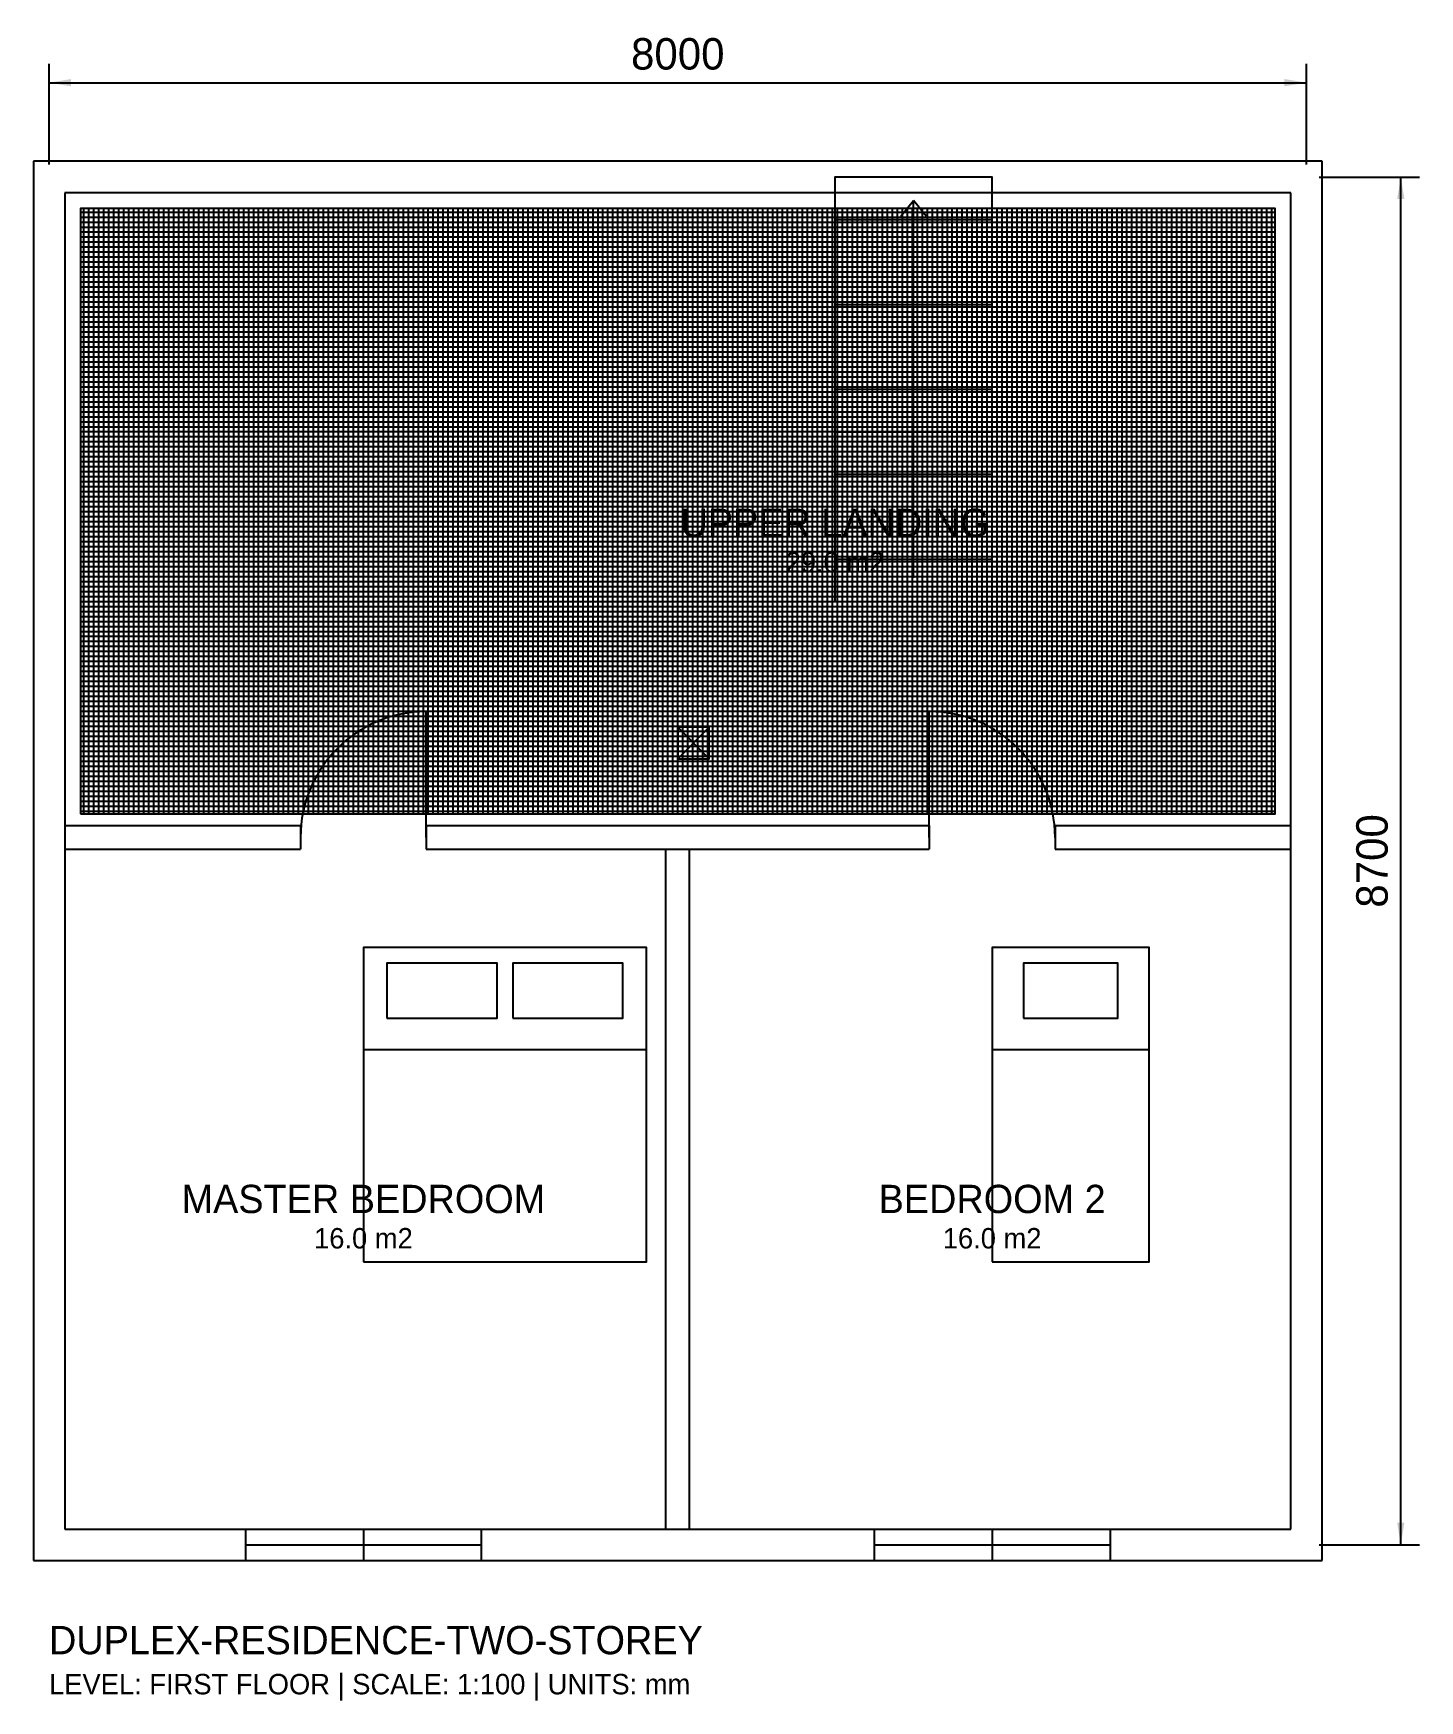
# Model space of a CAD drawing. Header units: millimetres. Extents: x -100 to 8720, y -991 to 9614.
import ezdxf
from ezdxf.enums import TextEntityAlignment as Align

# ---------------------------------------------------------------- set-up
doc = ezdxf.new("R2010")
doc.units = ezdxf.units.MM
for name, color, linetype in [('A-ANNO-DIMS', 6, 'Continuous'), ('A-ANNO-TEXT', 1, 'Continuous'), ('A-COLS', 4, 'Continuous'), ('A-DOOR', 2, 'Continuous'), ('A-FLOR-FIN', 8, 'Continuous'), ('A-FURN', 3, 'Continuous'), ('A-GLAZ', 5, 'Continuous'), ('A-STAIR', 2, 'Continuous'), ('A-WALL-EXTR', 4, 'Continuous'), ('A-WALL-INTR', 3, 'Continuous')]:
    doc.layers.add(name, color=color, linetype=linetype)
doc.dimstyles.new('ISO-25', dxfattribs={"dimtxt": 2.5, "dimasz": 2.5, "dimexe": 1.25, "dimexo": 0.625, "dimtad": 1, "dimdsep": 46, "dimtxsty": 'Standard', "dimcen": 2.5, "dimadec": 0, "dimazin": 0, "dimtfac": 1, "dimtdec": 4, "dimtmove": 0, "dimatfit": 3, "dimfxl": 1, "dimtzin": 0, "dimarcsym": 0})

# ---------------------------------------------------------------- blocks, each defined once
blk = doc.blocks.new('FURN_BED_DOUBLE')
at = {"layer": 'A-FURN'}
blk.add_line((0, 1350), (1800, 1350), dxfattribs=at)
for points in [[(0, 0), (1800, 0), (1800, 2000), (0, 2000)], [(150, 1550), (850, 1550), (850, 1900), (150, 1900)], [(950, 1550), (1650, 1550), (1650, 1900), (950, 1900)]]:
    blk.add_lwpolyline(points, close=True, dxfattribs=at)
blk = doc.blocks.new('FURN_BED_SINGLE')
at = {"layer": 'A-FURN'}
blk.add_line((0, 1350), (1000, 1350), dxfattribs=at)
for points in [[(0, 0), (1000, 0), (1000, 2000), (0, 2000)], [(200, 1550), (800, 1550), (800, 1900), (200, 1900)]]:
    blk.add_lwpolyline(points, close=True, dxfattribs=at)
blk = doc.blocks.new('STRUC_COL_SQUARE')
at = {"layer": 'A-COLS'}
for p, q in [((0, 0), (200, 200)), ((0, 200), (200, 0))]:
    blk.add_line(p, q, dxfattribs=at)
blk.add_lwpolyline([(0, 0), (200, 0), (200, 200), (0, 200)], close=True, dxfattribs=at)
blk = doc.blocks.new('CIRC_STAIR_STRAIGHT')
at = {"layer": 'A-STAIR'}
for p, q in [((420, 2450), (500, 2550)), ((500, 150), (500, 2550)), ((580, 2450), (500, 2550)), ((0, 2430), (1000, 2430)), ((0, 2160), (1000, 2160)), ((0, 1890), (1000, 1890)), ((0, 1620), (1000, 1620)), ((0, 1350), (1000, 1350)), ((0, 1080), (1000, 1080)), ((0, 810), (1000, 810)), ((0, 540), (1000, 540)), ((0, 270), (1000, 270))]:
    blk.add_line(p, q, dxfattribs=at)
blk.add_lwpolyline([(0, 0), (1000, 0), (1000, 2700), (0, 2700)], close=True, dxfattribs=at)
blk = doc.blocks.new('*D1')
at = {"layer": 'A-ANNO-DIMS', "color": 0}
for p, q in [((0, 8780), (0, 9420)), ((8000, 8780), (8000, 9420)), ((0, 9300), (8000, 9300))]:
    blk.add_line(p, q, dxfattribs=at)
for points in [[(0, 9300), (140, 9277), (140, 9323)], [(8000, 9300), (7860, 9323), (7860, 9277)]]:
    blk.add_solid(points, dxfattribs=at)
at = {"layer": 'A-ANNO-DIMS', "color": 0, "insert": (4000, 9482), "char_height": 200, "attachment_point": 5}
blk.add_mtext('8000', dxfattribs=at)
blk = doc.blocks.new('*D2')
at = {"layer": 'A-ANNO-DIMS', "color": 0}
for p, q in [((8080, 8700), (8720, 8700)), ((8600, 0), (8600, 8700)), ((8080, 0), (8720, 0))]:
    blk.add_line(p, q, dxfattribs=at)
for points in [[(8600, 8700), (8577, 8560), (8623, 8560)], [(8600, 0), (8623, 140), (8577, 140)]]:
    blk.add_solid(points, dxfattribs=at)
at = {"layer": 'A-ANNO-DIMS', "color": 0, "insert": (8418, 4350), "char_height": 200, "attachment_point": 5, "rotation": 90}
blk.add_mtext('8700', dxfattribs=at)

msp = doc.modelspace()

# ---------------------------------------------------------------- hatches: boundary and pattern name
at = {"layer": 'A-FLOR-FIN'}
h = msp.add_hatch(dxfattribs=at)
h.set_pattern_fill('NET', color=256, scale=10, style=0)
h.paths.add_polyline_path([(200, 4650), (7800, 4650), (7800, 8500), (200, 8500)])

# ---------------------------------------------------------------- linework, layer by layer
at = {"layer": 'A-DOOR'}
for p, q in [((2400, 4500), (2400, 5300)), ((5600, 4500), (5600, 5300))]:
    msp.add_line(p, q, dxfattribs=at)
for centre, start, end in [((2400, 4500), 90, 180), ((5600, 4500), 0, 90)]:
    msp.add_arc(centre, 800, start, end, dxfattribs=at)
at = {"layer": 'A-FLOR-FIN'}
msp.add_lwpolyline([(200, 4650), (7800, 4650), (7800, 8500), (200, 8500)], close=True, dxfattribs=at)
at = {"layer": 'A-GLAZ'}
for p, q in [((1250, 100), (2750, 100)), ((1250, 0), (2000, 0)), ((2000, 100), (2000, -100)), ((2000, 0), (2750, 0)), ((5250, 100), (6750, 100)), ((5250, 0), (6000, 0)), ((6000, 100), (6000, -100)), ((6000, 0), (6750, 0)), ((1250, -100), (2750, -100)), ((5250, -100), (6750, -100))]:
    msp.add_line(p, q, dxfattribs=at)
at = {"layer": 'A-WALL-EXTR'}
for p, q in [((8100, 8800), (-100, 8800)), ((-100, 8800), (-100, -100)), ((8100, -100), (8100, 8800)), ((7900, 8600), (100, 8600)), ((100, 8600), (100, 100)), ((7900, 100), (7900, 8600)), ((100, 100), (1250, 100)), ((1250, 100), (1250, -100)), ((2750, 100), (5250, 100)), ((2750, 100), (2750, -100)), ((5250, 100), (5250, -100)), ((6750, 100), (7900, 100)), ((6750, 100), (6750, -100)), ((-100, -100), (1250, -100)), ((2750, -100), (5250, -100)), ((6750, -100), (8100, -100))]:
    msp.add_line(p, q, dxfattribs=at)
at = {"layer": 'A-WALL-INTR'}
for p, q in [((100, 4575), (1600, 4575)), ((1600, 4575), (1600, 4425)), ((2400, 4575), (5600, 4575)), ((2400, 4575), (2400, 4425)), ((5600, 4575), (5600, 4425)), ((6400, 4575), (7900, 4575)), ((6400, 4575), (6400, 4425)), ((100, 4425), (1600, 4425)), ((2400, 4425), (5600, 4425)), ((3925, 100), (3925, 4425)), ((4075, 100), (4075, 4425)), ((6400, 4425), (7900, 4425))]:
    msp.add_line(p, q, dxfattribs=at)

# ---------------------------------------------------------------- block references
at = {"layer": 'A-COLS'}
msp.add_blockref('STRUC_COL_SQUARE', (4000, 5000), dxfattribs=at)
at = {"layer": 'A-FURN'}
for name, p in [('FURN_BED_DOUBLE', (2000, 1800)), ('FURN_BED_SINGLE', (6000, 1800))]:
    msp.add_blockref(name, p, dxfattribs=at)
at = {"layer": 'A-STAIR'}
msp.add_blockref('CIRC_STAIR_STRAIGHT', (5000, 6000), dxfattribs=at)

# ---------------------------------------------------------------- texts
at = {"layer": 'A-ANNO-TEXT'}
for s, height, p in [('UPPER LANDING', 180, (5000, 6500)), ('29.0 m2', 130, (5000, 6250)), ('MASTER BEDROOM', 180, (2000, 2200)), ('BEDROOM 2', 180, (6000, 2200)), ('16.0 m2', 130, (2000, 1950)), ('16.0 m2', 130, (6000, 1950))]:
    msp.add_text(s, height=height, dxfattribs=at).set_placement(p, align=Align.MIDDLE_CENTER)
for s, height, p in [('DUPLEX-RESIDENCE-TWO-STOREY', 180, (0, -750)), ('LEVEL: FIRST FLOOR | SCALE: 1:100 | UNITS: mm', 130, (0, -990))]:
    msp.add_text(s, height=height, dxfattribs=at).set_placement(p, align=Align.BOTTOM_LEFT)

# ---------------------------------------------------------------- dimensions: what is measured, and where the dimension line sits
at = {"layer": 'A-ANNO-DIMS'}
dim = msp.add_linear_dim(base=(4000, 9300), p1=(0, 8700), p2=(8000, 8700), text='8000', dimstyle='ISO-25', override={"dimscale": 100, "dimtxt": 2, "dimasz": 1.4, "dimexe": 1.2, "dimexo": 0.8}, dxfattribs=at)
dim.commit()
dim.dimension.update_dxf_attribs({"geometry": '*D1', "text_midpoint": (4000, 9482.5)})
dim = msp.add_linear_dim(base=(8600, 4350), p1=(8000, 0), p2=(8000, 8700), angle=90, text='8700', dimstyle='ISO-25', override={"dimscale": 100, "dimtxt": 2, "dimasz": 1.4, "dimexe": 1.2, "dimexo": 0.8}, dxfattribs=at)
dim.commit()
dim.dimension.update_dxf_attribs({"geometry": '*D2', "text_midpoint": (8417.5, 4350)})

doc.saveas('drawing.dxf')
